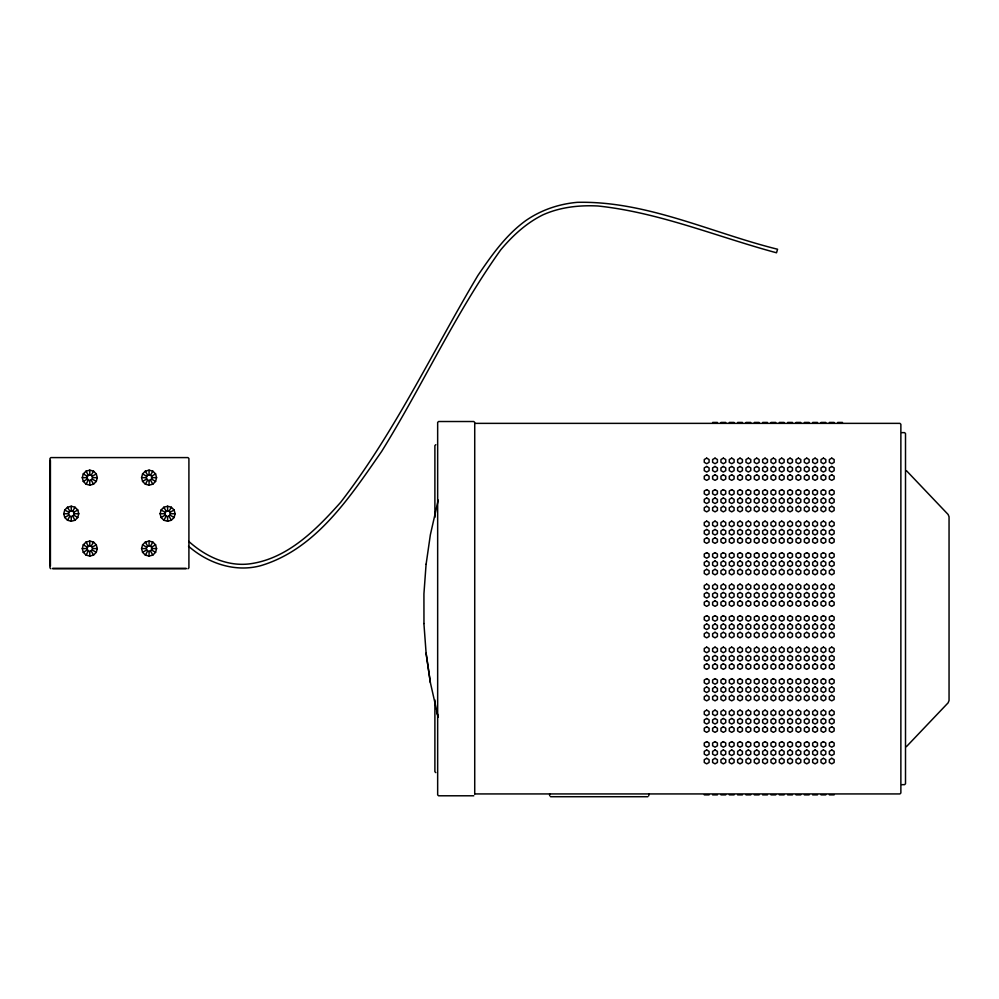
<?xml version="1.0" encoding="UTF-8"?>
<svg xmlns="http://www.w3.org/2000/svg" width="999" height="999" viewBox="0 0 999 999"><rect width="100%" height="100%" fill="white"/><g stroke="black" fill="none" stroke-linecap="round" stroke-linejoin="round"><path stroke-width="1.5" d="M423.963 623.513L423.926 593.843L426.086 564.223M426.123 564.185L430.357 534.827L438.224 500.062M63.749 513.736L64.76 509.989L67.507 507.242L71.254 506.231L75.012 507.242L77.76 509.989L78.759 513.736L77.76 517.494L75.012 520.242L71.254 521.241L67.507 520.242L64.76 517.494L63.749 513.736L68.394 513.736L69.83 516.221L71.254 516.608L73.739 515.172L73.739 512.3L72.69 511.251L69.83 511.251L68.394 513.736M82.28 477.659L83.292 473.913L86.039 471.166L89.785 470.154L93.544 471.166L96.279 473.913L97.29 477.659L96.279 481.418L93.544 484.165L89.785 485.164L86.039 484.165L83.292 481.418L82.28 477.659L86.925 477.659L88.349 480.144L89.785 480.531L92.27 479.095L92.27 476.236L91.221 475.187L88.349 475.187L86.925 477.659M82.28 548.576L83.292 544.817L86.039 542.07L89.785 541.071L93.544 542.07L96.279 544.817L97.29 548.576L96.279 552.322L93.544 555.069L89.785 556.081L86.039 555.069L83.292 552.322L82.28 548.576L86.925 548.576L88.349 551.048L89.785 551.436L92.27 549.999L92.27 547.14L91.221 546.091L88.349 546.091L86.925 548.576M141.571 477.659L142.582 473.913L145.33 471.166L149.076 470.154L152.835 471.166L155.582 473.913L156.581 477.659L155.582 481.418L152.835 484.165L149.076 485.164L145.33 484.165L142.582 481.418L141.571 477.659L146.216 477.659L147.64 480.144L149.076 480.531L151.561 479.095L151.561 476.236L150.512 475.187L147.64 475.187L146.216 477.659M141.571 548.576L142.582 544.817L145.33 542.07L149.076 541.071L152.835 542.07L155.582 544.817L156.581 548.576L155.582 552.322L152.835 555.069L149.076 556.081L145.33 555.069L142.582 552.322L141.571 548.576L146.216 548.576L147.64 551.048L149.076 551.436L151.561 549.999L151.561 547.14L150.512 546.091L147.64 546.091L146.216 548.576M160.102 513.736L161.101 509.989L163.848 507.242L167.607 506.231L171.353 507.242L174.101 509.989L175.112 513.736L174.101 517.494L171.353 520.242L167.607 521.241L163.848 520.242L161.101 517.494L160.102 513.736L164.735 513.736L166.171 516.221L167.607 516.608L170.092 515.172L170.092 512.3L169.043 511.251L166.171 511.251L164.735 513.736M86.039 484.165L88.349 480.144M91.221 475.187L93.544 471.166M67.507 520.242L69.83 516.221M72.69 511.251L75.012 507.242M86.039 555.069L88.349 551.048M91.221 546.091L93.544 542.07M145.33 484.165L147.64 480.144M150.512 475.187L152.835 471.166M163.848 520.242L166.171 516.221M169.043 511.251L171.353 507.242M145.33 555.069L147.64 551.048M150.512 546.091L152.835 542.07M906.43 746.64L948.126 702.821L949.05 700.499L949.05 516.795L948.126 514.485L906.43 470.666M187.987 568.768L188.911 567.844L188.911 458.529L187.987 457.592L50.874 457.592L49.95 458.529L49.95 567.844L50.874 568.768M435.814 444.68L434.89 445.604L434.89 517.37M83.292 481.418L87.3 479.095M92.27 476.236L96.279 473.913M64.76 517.494L68.781 515.172M73.739 512.3L77.76 509.989M142.582 481.418L146.591 479.095M151.561 476.236L155.582 473.913M83.292 552.322L87.3 549.999M92.27 547.14L96.279 544.817M161.101 517.494L165.122 515.172M170.092 512.3L174.101 509.989M142.582 552.322L146.591 549.999M151.561 547.14L155.582 544.817M712.612 422.44L717.419 422.44M720.953 422.44L725.761 422.44M729.282 422.44L734.103 422.44M737.624 422.44L742.432 422.44M745.966 422.44L750.773 422.44M754.295 422.44L759.115 422.44M762.637 422.44L767.457 422.44M770.978 422.44L775.786 422.44M779.307 422.44L784.128 422.44M787.649 422.44L792.469 422.44M795.991 422.44L800.798 422.44M804.32 422.44L809.14 422.44M812.662 422.44L817.482 422.44M821.003 422.44L825.811 422.44M829.345 422.44L834.153 422.44M837.674 422.44L842.494 422.44M474.8 423.364L899.949 423.364L900.873 424.288L900.873 793.006L899.949 793.93L474.8 793.93M901.797 432.629L904.582 432.629L905.506 433.554L905.506 783.74L904.582 784.665L901.797 784.665M92.657 477.659L97.29 477.659M151.948 477.659L156.581 477.659M74.126 513.736L78.759 513.736M170.467 513.736L175.112 513.736M92.657 548.576L97.29 548.576M151.948 548.576L156.581 548.576M52.735 568.306L186.139 568.306M52.735 568.768L186.139 568.768M704.27 794.867L709.09 794.867M712.612 794.867L717.419 794.867M720.953 794.867L725.761 794.867M729.282 794.867L734.103 794.867M737.624 794.867L742.432 794.867M745.966 794.867L750.773 794.867M754.295 794.867L759.115 794.867M762.637 794.867L767.457 794.867M770.978 794.867L775.786 794.867M779.307 794.867L784.128 794.867M787.649 794.867L792.469 794.867M795.991 794.867L800.798 794.867M804.32 794.867L809.14 794.867M812.662 794.867L817.482 794.867M821.003 794.867L825.811 794.867M829.345 794.867L834.153 794.867M473.801 795.791L438.586 795.791L437.662 794.867L437.662 422.44L438.586 421.516L473.801 421.516L474.725 422.44M550.586 796.715L647.864 796.715M142.582 473.913L146.591 476.236M151.561 479.095L155.582 481.418M161.101 509.989L165.122 512.3M170.092 515.172L174.101 517.494M83.292 473.913L87.3 476.236M92.27 479.095L96.279 481.418M142.582 544.817L146.591 547.14M151.561 549.999L155.582 552.322M64.76 509.989L68.781 512.3M73.739 515.172L77.76 517.494M83.292 544.817L87.3 547.14M92.27 549.999L96.279 552.322M188.499 546.203C208.092 563.411 235.302 572.689 261.026 565.596C316.458 548.926 350.362 496.303 381.606 451.486C422.739 385.189 455.244 313.411 500.699 249.9C512.512 235.752 526.273 223.089 542.907 214.86C560.202 207.093 579.258 205.032 598.039 205.994C659.502 212.512 717.22 236.813 776.51 252.784L777.572 249.238C711.413 232.879 646.715 200.749 577.247 202.335C558.816 203.996 541.008 210.027 525.774 220.617C505.831 235.065 491.62 255.344 477.922 275.449C432.617 351.398 394.83 432.23 340.547 502.447C316.221 529.682 287.325 559.053 249.263 563.911C226.81 566.57 205.12 556.168 188.786 541.408M435.814 772.627L434.89 771.703L434.89 699.924M145.33 471.166L147.64 475.187M150.512 480.144L152.835 484.165M163.848 507.242L166.171 511.251M169.043 516.221L171.353 520.242M145.33 542.07L147.64 546.091M150.512 551.048L152.835 555.069M86.039 471.166L88.349 475.187M91.221 480.144L93.544 484.165M67.507 507.242L69.83 511.251M72.69 516.221L75.012 520.242M86.039 542.07L88.349 546.091M91.221 551.048L93.544 555.069M436.563 711.575L438.199 717.282L430.357 682.529L426.061 653.171M430.357 682.529L426.111 653.146L423.913 623.551M648.788 793.93L648.788 795.791M549.662 793.93L549.662 795.791M474.725 423.364L474.725 793.93M167.607 506.231L167.607 510.876M167.607 516.608L167.607 521.241M149.076 470.154L149.076 474.8M149.076 480.531L149.076 485.164M149.076 541.071L149.076 545.704M149.076 551.436L149.076 556.081M89.785 470.154L89.785 474.8M89.785 480.531L89.785 485.164M89.785 541.071L89.785 545.704M89.785 551.436L89.785 556.081M71.254 506.231L71.254 510.876M71.254 516.608L71.254 521.241M50.412 460.377L50.412 565.983M706.68 458.141L704.27 459.528L704.27 462.312L706.68 463.698L709.09 462.312L709.09 459.528L706.68 458.141M715.022 458.141L712.612 459.528L712.612 462.312L715.022 463.698L717.419 462.312L717.419 459.528L715.022 458.141M706.68 466.471L704.27 467.869L704.27 470.641L706.68 472.028L709.09 470.641L709.09 467.869L706.68 466.471M723.351 458.141L720.953 459.528L720.953 462.312L723.351 463.698L725.761 462.312L725.761 459.528L723.351 458.141M715.022 466.471L712.612 467.869L712.612 470.641L715.022 472.028L717.419 470.641L717.419 467.869L715.022 466.471M731.693 458.141L729.282 459.528L729.282 462.312L731.693 463.698L734.103 462.312L734.103 459.528L731.693 458.141M706.68 474.812L704.27 476.198L704.27 478.983L706.68 480.369L709.09 478.983L709.09 476.198L706.68 474.812M723.351 466.471L720.953 467.869L720.953 470.641L723.351 472.028L725.761 470.641L725.761 467.869L723.351 466.471M740.034 458.141L737.624 459.528L737.624 462.312L740.034 463.698L742.432 462.312L742.432 459.528L740.034 458.141M715.022 474.812L712.612 476.198L712.612 478.983L715.022 480.369L717.419 478.983L717.419 476.198L715.022 474.812M731.693 466.471L729.282 467.869L729.282 470.641L731.693 472.028L734.103 470.641L734.103 467.869L731.693 466.471M748.363 458.141L745.966 459.528L745.966 462.312L748.363 463.698L750.773 462.312L750.773 459.528L748.363 458.141M723.351 474.812L720.953 476.198L720.953 478.983L723.351 480.369L725.761 478.983L725.761 476.198L723.351 474.812M740.034 466.471L737.624 467.869L737.624 470.641L740.034 472.028L742.432 470.641L742.432 467.869L740.034 466.471M756.705 458.141L754.295 459.528L754.295 462.312L756.705 463.698L759.115 462.312L759.115 459.528L756.705 458.141M731.693 474.812L729.282 476.198L729.282 478.983L731.693 480.369L734.103 478.983L734.103 476.198L731.693 474.812M706.68 489.635L704.27 491.021L704.27 493.806L706.68 495.192L709.09 493.806L709.09 491.021L706.68 489.635M748.363 466.471L745.966 467.869L745.966 470.641L748.363 472.028L750.773 470.641L750.773 467.869L748.363 466.471M765.047 458.141L762.637 459.528L762.637 462.312L765.047 463.698L767.457 462.312L767.457 459.528L765.047 458.141M740.034 474.812L737.624 476.198L737.624 478.983L740.034 480.369L742.432 478.983L742.432 476.198L740.034 474.812M715.022 489.635L712.612 491.021L712.612 493.806L715.022 495.192L717.419 493.806L717.419 491.021L715.022 489.635M756.705 466.471L754.295 467.869L754.295 470.641L756.705 472.028L759.115 470.641L759.115 467.869L756.705 466.471M773.376 458.141L770.978 459.528L770.978 462.312L773.376 463.698L775.786 462.312L775.786 459.528L773.376 458.141M706.68 497.977L704.27 499.363L704.27 502.147L706.68 503.533L709.09 502.147L709.09 499.363L706.68 497.977M748.363 474.812L745.966 476.198L745.966 478.983L748.363 480.369L750.773 478.983L750.773 476.198L748.363 474.812M723.351 489.635L720.953 491.021L720.953 493.806L723.351 495.192L725.761 493.806L725.761 491.021L723.351 489.635M765.047 466.471L762.637 467.869L762.637 470.641L765.047 472.028L767.457 470.641L767.457 467.869L765.047 466.471M781.717 458.141L779.307 459.528L779.307 462.312L781.717 463.698L784.128 462.312L784.128 459.528L781.717 458.141M715.022 497.977L712.612 499.363L712.612 502.147L715.022 503.533L717.419 502.147L717.419 499.363L715.022 497.977M756.705 474.812L754.295 476.198L754.295 478.983L756.705 480.369L759.115 478.983L759.115 476.198L756.705 474.812M731.693 489.635L729.282 491.021L729.282 493.806L731.693 495.192L734.103 493.806L734.103 491.021L731.693 489.635M773.376 466.471L770.978 467.869L770.978 470.641L773.376 472.028L775.786 470.641L775.786 467.869L773.376 466.471M706.68 506.306L704.27 507.704L704.27 510.477L706.68 511.875L709.09 510.477L709.09 507.704L706.68 506.306M790.059 458.141L787.649 459.528L787.649 462.312L790.059 463.698L792.469 462.312L792.469 459.528L790.059 458.141M723.351 497.977L720.953 499.363L720.953 502.147L723.351 503.533L725.761 502.147L725.761 499.363L723.351 497.977M765.047 474.812L762.637 476.198L762.637 478.983L765.047 480.369L767.457 478.983L767.457 476.198L765.047 474.812M740.034 489.635L737.624 491.021L737.624 493.806L740.034 495.192L742.432 493.806L742.432 491.021L740.034 489.635M781.717 466.471L779.307 467.869L779.307 470.641L781.717 472.028L784.128 470.641L784.128 467.869L781.717 466.471M715.022 506.306L712.612 507.704L712.612 510.477L715.022 511.875L717.419 510.477L717.419 507.704L715.022 506.306M798.401 458.141L795.991 459.528L795.991 462.312L798.401 463.698L800.798 462.312L800.798 459.528L798.401 458.141M731.693 497.977L729.282 499.363L729.282 502.147L731.693 503.533L734.103 502.147L734.103 499.363L731.693 497.977M773.376 474.812L770.978 476.198L770.978 478.983L773.376 480.369L775.786 478.983L775.786 476.198L773.376 474.812M748.363 489.635L745.966 491.021L745.966 493.806L748.363 495.192L750.773 493.806L750.773 491.021L748.363 489.635M790.059 466.471L787.649 467.869L787.649 470.641L790.059 472.028L792.469 470.641L792.469 467.869L790.059 466.471M723.351 506.306L720.953 507.704L720.953 510.477L723.351 511.875L725.761 510.477L725.761 507.704L723.351 506.306M806.73 458.141L804.32 459.528L804.32 462.312L806.73 463.698L809.14 462.312L809.14 459.528L806.73 458.141M740.034 497.977L737.624 499.363L737.624 502.147L740.034 503.533L742.432 502.147L742.432 499.363L740.034 497.977M781.717 474.812L779.307 476.198L779.307 478.983L781.717 480.369L784.128 478.983L784.128 476.198L781.717 474.812M756.705 489.635L754.295 491.021L754.295 493.806L756.705 495.192L759.115 493.806L759.115 491.021L756.705 489.635M798.401 466.471L795.991 467.869L795.991 470.641L798.401 472.028L800.798 470.641L800.798 467.869L798.401 466.471M731.693 506.306L729.282 507.704L729.282 510.477L731.693 511.875L734.103 510.477L734.103 507.704L731.693 506.306M815.072 458.141L812.662 459.528L812.662 462.312L815.072 463.698L817.482 462.312L817.482 459.528L815.072 458.141M706.68 521.128L704.27 522.527L704.27 525.299L706.68 526.698L709.09 525.299L709.09 522.527L706.68 521.128M748.363 497.977L745.966 499.363L745.966 502.147L748.363 503.533L750.773 502.147L750.773 499.363L748.363 497.977M790.059 474.812L787.649 476.198L787.649 478.983L790.059 480.369L792.469 478.983L792.469 476.198L790.059 474.812M765.047 489.635L762.637 491.021L762.637 493.806L765.047 495.192L767.457 493.806L767.457 491.021L765.047 489.635M806.73 466.471L804.32 467.869L804.32 470.641L806.73 472.028L809.14 470.641L809.14 467.869L806.73 466.471M740.034 506.306L737.624 507.704L737.624 510.477L740.034 511.875L742.432 510.477L742.432 507.704L740.034 506.306M823.413 458.141L821.003 459.528L821.003 462.312L823.413 463.698L825.811 462.312L825.811 459.528L823.413 458.141M715.022 521.128L712.612 522.527L712.612 525.299L715.022 526.698L717.419 525.299L717.419 522.527L715.022 521.128M756.705 497.977L754.295 499.363L754.295 502.147L756.705 503.533L759.115 502.147L759.115 499.363L756.705 497.977M798.401 474.812L795.991 476.198L795.991 478.983L798.401 480.369L800.798 478.983L800.798 476.198L798.401 474.812M773.376 489.635L770.978 491.021L770.978 493.806L773.376 495.192L775.786 493.806L775.786 491.021L773.376 489.635M815.072 466.471L812.662 467.869L812.662 470.641L815.072 472.028L817.482 470.641L817.482 467.869L815.072 466.471M706.68 529.47L704.27 530.856L704.27 533.641L706.68 535.027L709.09 533.641L709.09 530.856L706.68 529.47M748.363 506.306L745.966 507.704L745.966 510.477L748.363 511.875L750.773 510.477L750.773 507.704L748.363 506.306M831.742 458.141L829.345 459.528L829.345 462.312L831.742 463.698L834.153 462.312L834.153 459.528L831.742 458.141M723.351 521.128L720.953 522.527L720.953 525.299L723.351 526.698L725.761 525.299L725.761 522.527L723.351 521.128M765.047 497.977L762.637 499.363L762.637 502.147L765.047 503.533L767.457 502.147L767.457 499.363L765.047 497.977M806.73 474.812L804.32 476.198L804.32 478.983L806.73 480.369L809.14 478.983L809.14 476.198L806.73 474.812M781.717 489.635L779.307 491.021L779.307 493.806L781.717 495.192L784.128 493.806L784.128 491.021L781.717 489.635M823.413 466.471L821.003 467.869L821.003 470.641L823.413 472.028L825.811 470.641L825.811 467.869L823.413 466.471M715.022 529.47L712.612 530.856L712.612 533.641L715.022 535.027L717.419 533.641L717.419 530.856L715.022 529.47M756.705 506.306L754.295 507.704L754.295 510.477L756.705 511.875L759.115 510.477L759.115 507.704L756.705 506.306M731.693 521.128L729.282 522.527L729.282 525.299L731.693 526.698L734.103 525.299L734.103 522.527L731.693 521.128M773.376 497.977L770.978 499.363L770.978 502.147L773.376 503.533L775.786 502.147L775.786 499.363L773.376 497.977M815.072 474.812L812.662 476.198L812.662 478.983L815.072 480.369L817.482 478.983L817.482 476.198L815.072 474.812M706.68 537.812L704.27 539.198L704.27 541.982L706.68 543.369L709.09 541.982L709.09 539.198L706.68 537.812M790.059 489.635L787.649 491.021L787.649 493.806L790.059 495.192L792.469 493.806L792.469 491.021L790.059 489.635M831.742 466.471L829.345 467.869L829.345 470.641L831.742 472.028L834.153 470.641L834.153 467.869L831.742 466.471M723.351 529.47L720.953 530.856L720.953 533.641L723.351 535.027L725.761 533.641L725.761 530.856L723.351 529.47M765.047 506.306L762.637 507.704L762.637 510.477L765.047 511.875L767.457 510.477L767.457 507.704L765.047 506.306M740.034 521.128L737.624 522.527L737.624 525.299L740.034 526.698L742.432 525.299L742.432 522.527L740.034 521.128M781.717 497.977L779.307 499.363L779.307 502.147L781.717 503.533L784.128 502.147L784.128 499.363L781.717 497.977M823.413 474.812L821.003 476.198L821.003 478.983L823.413 480.369L825.811 478.983L825.811 476.198L823.413 474.812M715.022 537.812L712.612 539.198L712.612 541.982L715.022 543.369L717.419 541.982L717.419 539.198L715.022 537.812M798.401 489.635L795.991 491.021L795.991 493.806L798.401 495.192L800.798 493.806L800.798 491.021L798.401 489.635M731.693 529.47L729.282 530.856L729.282 533.641L731.693 535.027L734.103 533.641L734.103 530.856L731.693 529.47M773.376 506.306L770.978 507.704L770.978 510.477L773.376 511.875L775.786 510.477L775.786 507.704L773.376 506.306M748.363 521.128L745.966 522.527L745.966 525.299L748.363 526.698L750.773 525.299L750.773 522.527L748.363 521.128M790.059 497.977L787.649 499.363L787.649 502.147L790.059 503.533L792.469 502.147L792.469 499.363L790.059 497.977M831.742 474.812L829.345 476.198L829.345 478.983L831.742 480.369L834.153 478.983L834.153 476.198L831.742 474.812M723.351 537.812L720.953 539.198L720.953 541.982L723.351 543.369L725.761 541.982L725.761 539.198L723.351 537.812M806.73 489.635L804.32 491.021L804.32 493.806L806.73 495.192L809.14 493.806L809.14 491.021L806.73 489.635M740.034 529.47L737.624 530.856L737.624 533.641L740.034 535.027L742.432 533.641L742.432 530.856L740.034 529.47M781.717 506.306L779.307 507.704L779.307 510.477L781.717 511.875L784.128 510.477L784.128 507.704L781.717 506.306M756.705 521.128L754.295 522.527L754.295 525.299L756.705 526.698L759.115 525.299L759.115 522.527L756.705 521.128M798.401 497.977L795.991 499.363L795.991 502.147L798.401 503.533L800.798 502.147L800.798 499.363L798.401 497.977M731.693 537.812L729.282 539.198L729.282 541.982L731.693 543.369L734.103 541.982L734.103 539.198L731.693 537.812M815.072 489.635L812.662 491.021L812.662 493.806L815.072 495.192L817.482 493.806L817.482 491.021L815.072 489.635M706.68 552.634L704.27 554.02L704.27 556.805L706.68 558.191L709.09 556.805L709.09 554.02L706.68 552.634M748.363 529.47L745.966 530.856L745.966 533.641L748.363 535.027L750.773 533.641L750.773 530.856L748.363 529.47M790.059 506.306L787.649 507.704L787.649 510.477L790.059 511.875L792.469 510.477L792.469 507.704L790.059 506.306M765.047 521.128L762.637 522.527L762.637 525.299L765.047 526.698L767.457 525.299L767.457 522.527L765.047 521.128M806.73 497.977L804.32 499.363L804.32 502.147L806.73 503.533L809.14 502.147L809.14 499.363L806.73 497.977M740.034 537.812L737.624 539.198L737.624 541.982L740.034 543.369L742.432 541.982L742.432 539.198L740.034 537.812M823.413 489.635L821.003 491.021L821.003 493.806L823.413 495.192L825.811 493.806L825.811 491.021L823.413 489.635M715.022 552.634L712.612 554.02L712.612 556.805L715.022 558.191L717.419 556.805L717.419 554.02L715.022 552.634M756.705 529.47L754.295 530.856L754.295 533.641L756.705 535.027L759.115 533.641L759.115 530.856L756.705 529.47M798.401 506.306L795.991 507.704L795.991 510.477L798.401 511.875L800.798 510.477L800.798 507.704L798.401 506.306M773.376 521.128L770.978 522.527L770.978 525.299L773.376 526.698L775.786 525.299L775.786 522.527L773.376 521.128M815.072 497.977L812.662 499.363L812.662 502.147L815.072 503.533L817.482 502.147L817.482 499.363L815.072 497.977M706.68 560.976L704.27 562.362L704.27 565.134L706.68 566.533L709.09 565.134L709.09 562.362L706.68 560.976M748.363 537.812L745.966 539.198L745.966 541.982L748.363 543.369L750.773 541.982L750.773 539.198L748.363 537.812M831.742 489.635L829.345 491.021L829.345 493.806L831.742 495.192L834.153 493.806L834.153 491.021L831.742 489.635M723.351 552.634L720.953 554.02L720.953 556.805L723.351 558.191L725.761 556.805L725.761 554.02L723.351 552.634M765.047 529.47L762.637 530.856L762.637 533.641L765.047 535.027L767.457 533.641L767.457 530.856L765.047 529.47M806.73 506.306L804.32 507.704L804.32 510.477L806.73 511.875L809.14 510.477L809.14 507.704L806.73 506.306M781.717 521.128L779.307 522.527L779.307 525.299L781.717 526.698L784.128 525.299L784.128 522.527L781.717 521.128M823.413 497.977L821.003 499.363L821.003 502.147L823.413 503.533L825.811 502.147L825.811 499.363L823.413 497.977M715.022 560.976L712.612 562.362L712.612 565.134L715.022 566.533L717.419 565.134L717.419 562.362L715.022 560.976M756.705 537.812L754.295 539.198L754.295 541.982L756.705 543.369L759.115 541.982L759.115 539.198L756.705 537.812M731.693 552.634L729.282 554.02L729.282 556.805L731.693 558.191L734.103 556.805L734.103 554.02L731.693 552.634M773.376 529.47L770.978 530.856L770.978 533.641L773.376 535.027L775.786 533.641L775.786 530.856L773.376 529.47M815.072 506.306L812.662 507.704L812.662 510.477L815.072 511.875L817.482 510.477L817.482 507.704L815.072 506.306M706.68 569.305L704.27 570.691L704.27 573.476L706.68 574.862L709.09 573.476L709.09 570.691L706.68 569.305M790.059 521.128L787.649 522.527L787.649 525.299L790.059 526.698L792.469 525.299L792.469 522.527L790.059 521.128M831.742 497.977L829.345 499.363L829.345 502.147L831.742 503.533L834.153 502.147L834.153 499.363L831.742 497.977M723.351 560.976L720.953 562.362L720.953 565.134L723.351 566.533L725.761 565.134L725.761 562.362L723.351 560.976M765.047 537.812L762.637 539.198L762.637 541.982L765.047 543.369L767.457 541.982L767.457 539.198L765.047 537.812M740.034 552.634L737.624 554.02L737.624 556.805L740.034 558.191L742.432 556.805L742.432 554.02L740.034 552.634M781.717 529.47L779.307 530.856L779.307 533.641L781.717 535.027L784.128 533.641L784.128 530.856L781.717 529.47M823.413 506.306L821.003 507.704L821.003 510.477L823.413 511.875L825.811 510.477L825.811 507.704L823.413 506.306M715.022 569.305L712.612 570.691L712.612 573.476L715.022 574.862L717.419 573.476L717.419 570.691L715.022 569.305M798.401 521.128L795.991 522.527L795.991 525.299L798.401 526.698L800.798 525.299L800.798 522.527L798.401 521.128M731.693 560.976L729.282 562.362L729.282 565.134L731.693 566.533L734.103 565.134L734.103 562.362L731.693 560.976M773.376 537.812L770.978 539.198L770.978 541.982L773.376 543.369L775.786 541.982L775.786 539.198L773.376 537.812M748.363 552.634L745.966 554.02L745.966 556.805L748.363 558.191L750.773 556.805L750.773 554.02L748.363 552.634M790.059 529.47L787.649 530.856L787.649 533.641L790.059 535.027L792.469 533.641L792.469 530.856L790.059 529.47M831.742 506.306L829.345 507.704L829.345 510.477L831.742 511.875L834.153 510.477L834.153 507.704L831.742 506.306M723.351 569.305L720.953 570.691L720.953 573.476L723.351 574.862L725.761 573.476L725.761 570.691L723.351 569.305M806.73 521.128L804.32 522.527L804.32 525.299L806.73 526.698L809.14 525.299L809.14 522.527L806.73 521.128M740.034 560.976L737.624 562.362L737.624 565.134L740.034 566.533L742.432 565.134L742.432 562.362L740.034 560.976M781.717 537.812L779.307 539.198L779.307 541.982L781.717 543.369L784.128 541.982L784.128 539.198L781.717 537.812M756.705 552.634L754.295 554.02L754.295 556.805L756.705 558.191L759.115 556.805L759.115 554.02L756.705 552.634M798.401 529.47L795.991 530.856L795.991 533.641L798.401 535.027L800.798 533.641L800.798 530.856L798.401 529.47M731.693 569.305L729.282 570.691L729.282 573.476L731.693 574.862L734.103 573.476L734.103 570.691L731.693 569.305M815.072 521.128L812.662 522.527L812.662 525.299L815.072 526.698L817.482 525.299L817.482 522.527L815.072 521.128M706.68 584.128L704.27 585.526L704.27 588.299L706.68 589.685L709.09 588.299L709.09 585.526L706.68 584.128M748.363 560.976L745.966 562.362L745.966 565.134L748.363 566.533L750.773 565.134L750.773 562.362L748.363 560.976M790.059 537.812L787.649 539.198L787.649 541.982L790.059 543.369L792.469 541.982L792.469 539.198L790.059 537.812M765.047 552.634L762.637 554.02L762.637 556.805L765.047 558.191L767.457 556.805L767.457 554.02L765.047 552.634M806.73 529.47L804.32 530.856L804.32 533.641L806.73 535.027L809.14 533.641L809.14 530.856L806.73 529.47M740.034 569.305L737.624 570.691L737.624 573.476L740.034 574.862L742.432 573.476L742.432 570.691L740.034 569.305M823.413 521.128L821.003 522.527L821.003 525.299L823.413 526.698L825.811 525.299L825.811 522.527L823.413 521.128M715.022 584.128L712.612 585.526L712.612 588.299L715.022 589.685L717.419 588.299L717.419 585.526L715.022 584.128M756.705 560.976L754.295 562.362L754.295 565.134L756.705 566.533L759.115 565.134L759.115 562.362L756.705 560.976M798.401 537.812L795.991 539.198L795.991 541.982L798.401 543.369L800.798 541.982L800.798 539.198L798.401 537.812M773.376 552.634L770.978 554.02L770.978 556.805L773.376 558.191L775.786 556.805L775.786 554.02L773.376 552.634M815.072 529.47L812.662 530.856L812.662 533.641L815.072 535.027L817.482 533.641L817.482 530.856L815.072 529.47M706.68 592.469L704.27 593.856L704.27 596.64L706.68 598.026L709.09 596.64L709.09 593.856L706.68 592.469M748.363 569.305L745.966 570.691L745.966 573.476L748.363 574.862L750.773 573.476L750.773 570.691L748.363 569.305M831.742 521.128L829.345 522.527L829.345 525.299L831.742 526.698L834.153 525.299L834.153 522.527L831.742 521.128M723.351 584.128L720.953 585.526L720.953 588.299L723.351 589.685L725.761 588.299L725.761 585.526L723.351 584.128M765.047 560.976L762.637 562.362L762.637 565.134L765.047 566.533L767.457 565.134L767.457 562.362L765.047 560.976M806.73 537.812L804.32 539.198L804.32 541.982L806.73 543.369L809.14 541.982L809.14 539.198L806.73 537.812M781.717 552.634L779.307 554.02L779.307 556.805L781.717 558.191L784.128 556.805L784.128 554.02L781.717 552.634M823.413 529.47L821.003 530.856L821.003 533.641L823.413 535.027L825.811 533.641L825.811 530.856L823.413 529.47M715.022 592.469L712.612 593.856L712.612 596.64L715.022 598.026L717.419 596.64L717.419 593.856L715.022 592.469M756.705 569.305L754.295 570.691L754.295 573.476L756.705 574.862L759.115 573.476L759.115 570.691L756.705 569.305M731.693 584.128L729.282 585.526L729.282 588.299L731.693 589.685L734.103 588.299L734.103 585.526L731.693 584.128M773.376 560.976L770.978 562.362L770.978 565.134L773.376 566.533L775.786 565.134L775.786 562.362L773.376 560.976M815.072 537.812L812.662 539.198L812.662 541.982L815.072 543.369L817.482 541.982L817.482 539.198L815.072 537.812M706.68 600.811L704.27 602.197L704.27 604.969L706.68 606.368L709.09 604.969L709.09 602.197L706.68 600.811M790.059 552.634L787.649 554.02L787.649 556.805L790.059 558.191L792.469 556.805L792.469 554.02L790.059 552.634M831.742 529.47L829.345 530.856L829.345 533.641L831.742 535.027L834.153 533.641L834.153 530.856L831.742 529.47M723.351 592.469L720.953 593.856L720.953 596.64L723.351 598.026L725.761 596.64L725.761 593.856L723.351 592.469M765.047 569.305L762.637 570.691L762.637 573.476L765.047 574.862L767.457 573.476L767.457 570.691L765.047 569.305M740.034 584.128L737.624 585.526L737.624 588.299L740.034 589.685L742.432 588.299L742.432 585.526L740.034 584.128M781.717 560.976L779.307 562.362L779.307 565.134L781.717 566.533L784.128 565.134L784.128 562.362L781.717 560.976M823.413 537.812L821.003 539.198L821.003 541.982L823.413 543.369L825.811 541.982L825.811 539.198L823.413 537.812M715.022 600.811L712.612 602.197L712.612 604.969L715.022 606.368L717.419 604.969L717.419 602.197L715.022 600.811M798.401 552.634L795.991 554.02L795.991 556.805L798.401 558.191L800.798 556.805L800.798 554.02L798.401 552.634M731.693 592.469L729.282 593.856L729.282 596.64L731.693 598.026L734.103 596.64L734.103 593.856L731.693 592.469M773.376 569.305L770.978 570.691L770.978 573.476L773.376 574.862L775.786 573.476L775.786 570.691L773.376 569.305M748.363 584.128L745.966 585.526L745.966 588.299L748.363 589.685L750.773 588.299L750.773 585.526L748.363 584.128M790.059 560.976L787.649 562.362L787.649 565.134L790.059 566.533L792.469 565.134L792.469 562.362L790.059 560.976M831.742 537.812L829.345 539.198L829.345 541.982L831.742 543.369L834.153 541.982L834.153 539.198L831.742 537.812M723.351 600.811L720.953 602.197L720.953 604.969L723.351 606.368L725.761 604.969L725.761 602.197L723.351 600.811M806.73 552.634L804.32 554.02L804.32 556.805L806.73 558.191L809.14 556.805L809.14 554.02L806.73 552.634M740.034 592.469L737.624 593.856L737.624 596.64L740.034 598.026L742.432 596.64L742.432 593.856L740.034 592.469M781.717 569.305L779.307 570.691L779.307 573.476L781.717 574.862L784.128 573.476L784.128 570.691L781.717 569.305M756.705 584.128L754.295 585.526L754.295 588.299L756.705 589.685L759.115 588.299L759.115 585.526L756.705 584.128M798.401 560.976L795.991 562.362L795.991 565.134L798.401 566.533L800.798 565.134L800.798 562.362L798.401 560.976M815.072 552.634L812.662 554.02L812.662 556.805L815.072 558.191L817.482 556.805L817.482 554.02L815.072 552.634M731.693 600.811L729.282 602.197L729.282 604.969L731.693 606.368L734.103 604.969L734.103 602.197L731.693 600.811M706.68 615.634L704.27 617.02L704.27 619.792L706.68 621.191L709.09 619.792L709.09 617.02L706.68 615.634M748.363 592.469L745.966 593.856L745.966 596.64L748.363 598.026L750.773 596.64L750.773 593.856L748.363 592.469M790.059 569.305L787.649 570.691L787.649 573.476L790.059 574.862L792.469 573.476L792.469 570.691L790.059 569.305M765.047 584.128L762.637 585.526L762.637 588.299L765.047 589.685L767.457 588.299L767.457 585.526L765.047 584.128M806.73 560.976L804.32 562.362L804.32 565.134L806.73 566.533L809.14 565.134L809.14 562.362L806.73 560.976M823.413 552.634L821.003 554.02L821.003 556.805L823.413 558.191L825.811 556.805L825.811 554.02L823.413 552.634M740.034 600.811L737.624 602.197L737.624 604.969L740.034 606.368L742.432 604.969L742.432 602.197L740.034 600.811M715.022 615.634L712.612 617.02L712.612 619.792L715.022 621.191L717.419 619.792L717.419 617.02L715.022 615.634M756.705 592.469L754.295 593.856L754.295 596.64L756.705 598.026L759.115 596.64L759.115 593.856L756.705 592.469M798.401 569.305L795.991 570.691L795.991 573.476L798.401 574.862L800.798 573.476L800.798 570.691L798.401 569.305M773.376 584.128L770.978 585.526L770.978 588.299L773.376 589.685L775.786 588.299L775.786 585.526L773.376 584.128M815.072 560.976L812.662 562.362L812.662 565.134L815.072 566.533L817.482 565.134L817.482 562.362L815.072 560.976M706.68 623.963L704.27 625.362L704.27 628.134L706.68 629.52L709.09 628.134L709.09 625.362L706.68 623.963M831.742 552.634L829.345 554.02L829.345 556.805L831.742 558.191L834.153 556.805L834.153 554.02L831.742 552.634M748.363 600.811L745.966 602.197L745.966 604.969L748.363 606.368L750.773 604.969L750.773 602.197L748.363 600.811M723.351 615.634L720.953 617.02L720.953 619.792L723.351 621.191L725.761 619.792L725.761 617.02L723.351 615.634M765.047 592.469L762.637 593.856L762.637 596.64L765.047 598.026L767.457 596.64L767.457 593.856L765.047 592.469M806.73 569.305L804.32 570.691L804.32 573.476L806.73 574.862L809.14 573.476L809.14 570.691L806.73 569.305M781.717 584.128L779.307 585.526L779.307 588.299L781.717 589.685L784.128 588.299L784.128 585.526L781.717 584.128M823.413 560.976L821.003 562.362L821.003 565.134L823.413 566.533L825.811 565.134L825.811 562.362L823.413 560.976M715.022 623.963L712.612 625.362L712.612 628.134L715.022 629.52L717.419 628.134L717.419 625.362L715.022 623.963M756.705 600.811L754.295 602.197L754.295 604.969L756.705 606.368L759.115 604.969L759.115 602.197L756.705 600.811M731.693 615.634L729.282 617.02L729.282 619.792L731.693 621.191L734.103 619.792L734.103 617.02L731.693 615.634M773.376 592.469L770.978 593.856L770.978 596.64L773.376 598.026L775.786 596.64L775.786 593.856L773.376 592.469M815.072 569.305L812.662 570.691L812.662 573.476L815.072 574.862L817.482 573.476L817.482 570.691L815.072 569.305M706.68 632.305L704.27 633.691L704.27 636.475L706.68 637.861L709.09 636.475L709.09 633.691L706.68 632.305M790.059 584.128L787.649 585.526L787.649 588.299L790.059 589.685L792.469 588.299L792.469 585.526L790.059 584.128M831.742 560.976L829.345 562.362L829.345 565.134L831.742 566.533L834.153 565.134L834.153 562.362L831.742 560.976M723.351 623.963L720.953 625.362L720.953 628.134L723.351 629.52L725.761 628.134L725.761 625.362L723.351 623.963M765.047 600.811L762.637 602.197L762.637 604.969L765.047 606.368L767.457 604.969L767.457 602.197L765.047 600.811M740.034 615.634L737.624 617.02L737.624 619.792L740.034 621.191L742.432 619.792L742.432 617.02L740.034 615.634M781.717 592.469L779.307 593.856L779.307 596.64L781.717 598.026L784.128 596.64L784.128 593.856L781.717 592.469M823.413 569.305L821.003 570.691L821.003 573.476L823.413 574.862L825.811 573.476L825.811 570.691L823.413 569.305M798.401 584.128L795.991 585.526L795.991 588.299L798.401 589.685L800.798 588.299L800.798 585.526L798.401 584.128M715.022 632.305L712.612 633.691L712.612 636.475L715.022 637.861L717.419 636.475L717.419 633.691L715.022 632.305M731.693 623.963L729.282 625.362L729.282 628.134L731.693 629.52L734.103 628.134L734.103 625.362L731.693 623.963M773.376 600.811L770.978 602.197L770.978 604.969L773.376 606.368L775.786 604.969L775.786 602.197L773.376 600.811M748.363 615.634L745.966 617.02L745.966 619.792L748.363 621.191L750.773 619.792L750.773 617.02L748.363 615.634M790.059 592.469L787.649 593.856L787.649 596.64L790.059 598.026L792.469 596.64L792.469 593.856L790.059 592.469M831.742 569.305L829.345 570.691L829.345 573.476L831.742 574.862L834.153 573.476L834.153 570.691L831.742 569.305M806.73 584.128L804.32 585.526L804.32 588.299L806.73 589.685L809.14 588.299L809.14 585.526L806.73 584.128M723.351 632.305L720.953 633.691L720.953 636.475L723.351 637.861L725.761 636.475L725.761 633.691L723.351 632.305M740.034 623.963L737.624 625.362L737.624 628.134L740.034 629.52L742.432 628.134L742.432 625.362L740.034 623.963M781.717 600.811L779.307 602.197L779.307 604.969L781.717 606.368L784.128 604.969L784.128 602.197L781.717 600.811M756.705 615.634L754.295 617.02L754.295 619.792L756.705 621.191L759.115 619.792L759.115 617.02L756.705 615.634M798.401 592.469L795.991 593.856L795.991 596.64L798.401 598.026L800.798 596.64L800.798 593.856L798.401 592.469M815.072 584.128L812.662 585.526L812.662 588.299L815.072 589.685L817.482 588.299L817.482 585.526L815.072 584.128M731.693 632.305L729.282 633.691L729.282 636.475L731.693 637.861L734.103 636.475L734.103 633.691L731.693 632.305M706.68 647.127L704.27 648.513L704.27 651.298L706.68 652.684L709.09 651.298L709.09 648.513L706.68 647.127M748.363 623.963L745.966 625.362L745.966 628.134L748.363 629.52L750.773 628.134L750.773 625.362L748.363 623.963M790.059 600.811L787.649 602.197L787.649 604.969L790.059 606.368L792.469 604.969L792.469 602.197L790.059 600.811M765.047 615.634L762.637 617.02L762.637 619.792L765.047 621.191L767.457 619.792L767.457 617.02L765.047 615.634M806.73 592.469L804.32 593.856L804.32 596.64L806.73 598.026L809.14 596.64L809.14 593.856L806.73 592.469M823.413 584.128L821.003 585.526L821.003 588.299L823.413 589.685L825.811 588.299L825.811 585.526L823.413 584.128M740.034 632.305L737.624 633.691L737.624 636.475L740.034 637.861L742.432 636.475L742.432 633.691L740.034 632.305M715.022 647.127L712.612 648.513L712.612 651.298L715.022 652.684L717.419 651.298L717.419 648.513L715.022 647.127M756.705 623.963L754.295 625.362L754.295 628.134L756.705 629.52L759.115 628.134L759.115 625.362L756.705 623.963M798.401 600.811L795.991 602.197L795.991 604.969L798.401 606.368L800.798 604.969L800.798 602.197L798.401 600.811M773.376 615.634L770.978 617.02L770.978 619.792L773.376 621.191L775.786 619.792L775.786 617.02L773.376 615.634M815.072 592.469L812.662 593.856L812.662 596.64L815.072 598.026L817.482 596.64L817.482 593.856L815.072 592.469M706.68 655.469L704.27 656.855L704.27 659.64L706.68 661.026L709.09 659.64L709.09 656.855L706.68 655.469M831.742 584.128L829.345 585.526L829.345 588.299L831.742 589.685L834.153 588.299L834.153 585.526L831.742 584.128M748.363 632.305L745.966 633.691L745.966 636.475L748.363 637.861L750.773 636.475L750.773 633.691L748.363 632.305M723.351 647.127L720.953 648.513L720.953 651.298L723.351 652.684L725.761 651.298L725.761 648.513L723.351 647.127M765.047 623.963L762.637 625.362L762.637 628.134L765.047 629.52L767.457 628.134L767.457 625.362L765.047 623.963M806.73 600.811L804.32 602.197L804.32 604.969L806.73 606.368L809.14 604.969L809.14 602.197L806.73 600.811M781.717 615.634L779.307 617.02L779.307 619.792L781.717 621.191L784.128 619.792L784.128 617.02L781.717 615.634M823.413 592.469L821.003 593.856L821.003 596.64L823.413 598.026L825.811 596.64L825.811 593.856L823.413 592.469M715.022 655.469L712.612 656.855L712.612 659.64L715.022 661.026L717.419 659.64L717.419 656.855L715.022 655.469M756.705 632.305L754.295 633.691L754.295 636.475L756.705 637.861L759.115 636.475L759.115 633.691L756.705 632.305M731.693 647.127L729.282 648.513L729.282 651.298L731.693 652.684L734.103 651.298L734.103 648.513L731.693 647.127M773.376 623.963L770.978 625.362L770.978 628.134L773.376 629.52L775.786 628.134L775.786 625.362L773.376 623.963M815.072 600.811L812.662 602.197L812.662 604.969L815.072 606.368L817.482 604.969L817.482 602.197L815.072 600.811M790.059 615.634L787.649 617.02L787.649 619.792L790.059 621.191L792.469 619.792L792.469 617.02L790.059 615.634M706.68 663.798L704.27 665.197L704.27 667.969L706.68 669.367L709.09 667.969L709.09 665.197L706.68 663.798M831.742 592.469L829.345 593.856L829.345 596.64L831.742 598.026L834.153 596.64L834.153 593.856L831.742 592.469M723.351 655.469L720.953 656.855L720.953 659.64L723.351 661.026L725.761 659.64L725.761 656.855L723.351 655.469M765.047 632.305L762.637 633.691L762.637 636.475L765.047 637.861L767.457 636.475L767.457 633.691L765.047 632.305M740.034 647.127L737.624 648.513L737.624 651.298L740.034 652.684L742.432 651.298L742.432 648.513L740.034 647.127M781.717 623.963L779.307 625.362L779.307 628.134L781.717 629.52L784.128 628.134L784.128 625.362L781.717 623.963M823.413 600.811L821.003 602.197L821.003 604.969L823.413 606.368L825.811 604.969L825.811 602.197L823.413 600.811M798.401 615.634L795.991 617.02L795.991 619.792L798.401 621.191L800.798 619.792L800.798 617.02L798.401 615.634M715.022 663.798L712.612 665.197L712.612 667.969L715.022 669.367L717.419 667.969L717.419 665.197L715.022 663.798M731.693 655.469L729.282 656.855L729.282 659.64L731.693 661.026L734.103 659.64L734.103 656.855L731.693 655.469M773.376 632.305L770.978 633.691L770.978 636.475L773.376 637.861L775.786 636.475L775.786 633.691L773.376 632.305M748.363 647.127L745.966 648.513L745.966 651.298L748.363 652.684L750.773 651.298L750.773 648.513L748.363 647.127M790.059 623.963L787.649 625.362L787.649 628.134L790.059 629.52L792.469 628.134L792.469 625.362L790.059 623.963M831.742 600.811L829.345 602.197L829.345 604.969L831.742 606.368L834.153 604.969L834.153 602.197L831.742 600.811M806.73 615.634L804.32 617.02L804.32 619.792L806.73 621.191L809.14 619.792L809.14 617.02L806.73 615.634M723.351 663.798L720.953 665.197L720.953 667.969L723.351 669.367L725.761 667.969L725.761 665.197L723.351 663.798M740.034 655.469L737.624 656.855L737.624 659.64L740.034 661.026L742.432 659.64L742.432 656.855L740.034 655.469M781.717 632.305L779.307 633.691L779.307 636.475L781.717 637.861L784.128 636.475L784.128 633.691L781.717 632.305M756.705 647.127L754.295 648.513L754.295 651.298L756.705 652.684L759.115 651.298L759.115 648.513L756.705 647.127M798.401 623.963L795.991 625.362L795.991 628.134L798.401 629.52L800.798 628.134L800.798 625.362L798.401 623.963M815.072 615.634L812.662 617.02L812.662 619.792L815.072 621.191L817.482 619.792L817.482 617.02L815.072 615.634M731.693 663.798L729.282 665.197L729.282 667.969L731.693 669.367L734.103 667.969L734.103 665.197L731.693 663.798M706.68 678.621L704.27 680.019L704.27 682.792L706.68 684.19L709.09 682.792L709.09 680.019L706.68 678.621M748.363 655.469L745.966 656.855L745.966 659.64L748.363 661.026L750.773 659.64L750.773 656.855L748.363 655.469M790.059 632.305L787.649 633.691L787.649 636.475L790.059 637.861L792.469 636.475L792.469 633.691L790.059 632.305M765.047 647.127L762.637 648.513L762.637 651.298L765.047 652.684L767.457 651.298L767.457 648.513L765.047 647.127M806.73 623.963L804.32 625.362L804.32 628.134L806.73 629.52L809.14 628.134L809.14 625.362L806.73 623.963M740.034 663.798L737.624 665.197L737.624 667.969L740.034 669.367L742.432 667.969L742.432 665.197L740.034 663.798M823.413 615.634L821.003 617.02L821.003 619.792L823.413 621.191L825.811 619.792L825.811 617.02L823.413 615.634M715.022 678.621L712.612 680.019L712.612 682.792L715.022 684.19L717.419 682.792L717.419 680.019L715.022 678.621M756.705 655.469L754.295 656.855L754.295 659.64L756.705 661.026L759.115 659.64L759.115 656.855L756.705 655.469M798.401 632.305L795.991 633.691L795.991 636.475L798.401 637.861L800.798 636.475L800.798 633.691L798.401 632.305M773.376 647.127L770.978 648.513L770.978 651.298L773.376 652.684L775.786 651.298L775.786 648.513L773.376 647.127M815.072 623.963L812.662 625.362L812.662 628.134L815.072 629.52L817.482 628.134L817.482 625.362L815.072 623.963M706.68 686.962L704.27 688.348L704.27 691.133L706.68 692.519L709.09 691.133L709.09 688.348L706.68 686.962M748.363 663.798L745.966 665.197L745.966 667.969L748.363 669.367L750.773 667.969L750.773 665.197L748.363 663.798M831.742 615.634L829.345 617.02L829.345 619.792L831.742 621.191L834.153 619.792L834.153 617.02L831.742 615.634M723.351 678.621L720.953 680.019L720.953 682.792L723.351 684.19L725.761 682.792L725.761 680.019L723.351 678.621M765.047 655.469L762.637 656.855L762.637 659.64L765.047 661.026L767.457 659.64L767.457 656.855L765.047 655.469M806.73 632.305L804.32 633.691L804.32 636.475L806.73 637.861L809.14 636.475L809.14 633.691L806.73 632.305M781.717 647.127L779.307 648.513L779.307 651.298L781.717 652.684L784.128 651.298L784.128 648.513L781.717 647.127M823.413 623.963L821.003 625.362L821.003 628.134L823.413 629.52L825.811 628.134L825.811 625.362L823.413 623.963M715.022 686.962L712.612 688.348L712.612 691.133L715.022 692.519L717.419 691.133L717.419 688.348L715.022 686.962M756.705 663.798L754.295 665.197L754.295 667.969L756.705 669.367L759.115 667.969L759.115 665.197L756.705 663.798M731.693 678.621L729.282 680.019L729.282 682.792L731.693 684.19L734.103 682.792L734.103 680.019L731.693 678.621M773.376 655.469L770.978 656.855L770.978 659.64L773.376 661.026L775.786 659.64L775.786 656.855L773.376 655.469M815.072 632.305L812.662 633.691L812.662 636.475L815.072 637.861L817.482 636.475L817.482 633.691L815.072 632.305M790.059 647.127L787.649 648.513L787.649 651.298L790.059 652.684L792.469 651.298L792.469 648.513L790.059 647.127M706.68 695.304L704.27 696.69L704.27 699.475L706.68 700.861L709.09 699.475L709.09 696.69L706.68 695.304M831.742 623.963L829.345 625.362L829.345 628.134L831.742 629.52L834.153 628.134L834.153 625.362L831.742 623.963M723.351 686.962L720.953 688.348L720.953 691.133L723.351 692.519L725.761 691.133L725.761 688.348L723.351 686.962M765.047 663.798L762.637 665.197L762.637 667.969L765.047 669.367L767.457 667.969L767.457 665.197L765.047 663.798M740.034 678.621L737.624 680.019L737.624 682.792L740.034 684.19L742.432 682.792L742.432 680.019L740.034 678.621M781.717 655.469L779.307 656.855L779.307 659.64L781.717 661.026L784.128 659.64L784.128 656.855L781.717 655.469M823.413 632.305L821.003 633.691L821.003 636.475L823.413 637.861L825.811 636.475L825.811 633.691L823.413 632.305M798.401 647.127L795.991 648.513L795.991 651.298L798.401 652.684L800.798 651.298L800.798 648.513L798.401 647.127M715.022 695.304L712.612 696.69L712.612 699.475L715.022 700.861L717.419 699.475L717.419 696.69L715.022 695.304M731.693 686.962L729.282 688.348L729.282 691.133L731.693 692.519L734.103 691.133L734.103 688.348L731.693 686.962M773.376 663.798L770.978 665.197L770.978 667.969L773.376 669.367L775.786 667.969L775.786 665.197L773.376 663.798M748.363 678.621L745.966 680.019L745.966 682.792L748.363 684.19L750.773 682.792L750.773 680.019L748.363 678.621M790.059 655.469L787.649 656.855L787.649 659.64L790.059 661.026L792.469 659.64L792.469 656.855L790.059 655.469M831.742 632.305L829.345 633.691L829.345 636.475L831.742 637.861L834.153 636.475L834.153 633.691L831.742 632.305M723.351 695.304L720.953 696.69L720.953 699.475L723.351 700.861L725.761 699.475L725.761 696.69L723.351 695.304M806.73 647.127L804.32 648.513L804.32 651.298L806.73 652.684L809.14 651.298L809.14 648.513L806.73 647.127M740.034 686.962L737.624 688.348L737.624 691.133L740.034 692.519L742.432 691.133L742.432 688.348L740.034 686.962M781.717 663.798L779.307 665.197L779.307 667.969L781.717 669.367L784.128 667.969L784.128 665.197L781.717 663.798M756.705 678.621L754.295 680.019L754.295 682.792L756.705 684.19L759.115 682.792L759.115 680.019L756.705 678.621M798.401 655.469L795.991 656.855L795.991 659.64L798.401 661.026L800.798 659.64L800.798 656.855L798.401 655.469M731.693 695.304L729.282 696.69L729.282 699.475L731.693 700.861L734.103 699.475L734.103 696.69L731.693 695.304M815.072 647.127L812.662 648.513L812.662 651.298L815.072 652.684L817.482 651.298L817.482 648.513L815.072 647.127M706.68 710.127L704.27 711.513L704.27 714.297L706.68 715.684L709.09 714.297L709.09 711.513L706.68 710.127M748.363 686.962L745.966 688.348L745.966 691.133L748.363 692.519L750.773 691.133L750.773 688.348L748.363 686.962M790.059 663.798L787.649 665.197L787.649 667.969L790.059 669.367L792.469 667.969L792.469 665.197L790.059 663.798M765.047 678.621L762.637 680.019L762.637 682.792L765.047 684.19L767.457 682.792L767.457 680.019L765.047 678.621M806.73 655.469L804.32 656.855L804.32 659.64L806.73 661.026L809.14 659.64L809.14 656.855L806.73 655.469M740.034 695.304L737.624 696.69L737.624 699.475L740.034 700.861L742.432 699.475L742.432 696.69L740.034 695.304M823.413 647.127L821.003 648.513L821.003 651.298L823.413 652.684L825.811 651.298L825.811 648.513L823.413 647.127M715.022 710.127L712.612 711.513L712.612 714.297L715.022 715.684L717.419 714.297L717.419 711.513L715.022 710.127M756.705 686.962L754.295 688.348L754.295 691.133L756.705 692.519L759.115 691.133L759.115 688.348L756.705 686.962M798.401 663.798L795.991 665.197L795.991 667.969L798.401 669.367L800.798 667.969L800.798 665.197L798.401 663.798M773.376 678.621L770.978 680.019L770.978 682.792L773.376 684.19L775.786 682.792L775.786 680.019L773.376 678.621M815.072 655.469L812.662 656.855L812.662 659.64L815.072 661.026L817.482 659.64L817.482 656.855L815.072 655.469M706.68 718.456L704.27 719.854L704.27 722.627L706.68 724.025L709.09 722.627L709.09 719.854L706.68 718.456M748.363 695.304L745.966 696.69L745.966 699.475L748.363 700.861L750.773 699.475L750.773 696.69L748.363 695.304M831.742 647.127L829.345 648.513L829.345 651.298L831.742 652.684L834.153 651.298L834.153 648.513L831.742 647.127M723.351 710.127L720.953 711.513L720.953 714.297L723.351 715.684L725.761 714.297L725.761 711.513L723.351 710.127M765.047 686.962L762.637 688.348L762.637 691.133L765.047 692.519L767.457 691.133L767.457 688.348L765.047 686.962M806.73 663.798L804.32 665.197L804.32 667.969L806.73 669.367L809.14 667.969L809.14 665.197L806.73 663.798M781.717 678.621L779.307 680.019L779.307 682.792L781.717 684.19L784.128 682.792L784.128 680.019L781.717 678.621M823.413 655.469L821.003 656.855L821.003 659.64L823.413 661.026L825.811 659.64L825.811 656.855L823.413 655.469M715.022 718.456L712.612 719.854L712.612 722.627L715.022 724.025L717.419 722.627L717.419 719.854L715.022 718.456M756.705 695.304L754.295 696.69L754.295 699.475L756.705 700.861L759.115 699.475L759.115 696.69L756.705 695.304M731.693 710.127L729.282 711.513L729.282 714.297L731.693 715.684L734.103 714.297L734.103 711.513L731.693 710.127M773.376 686.962L770.978 688.348L770.978 691.133L773.376 692.519L775.786 691.133L775.786 688.348L773.376 686.962M815.072 663.798L812.662 665.197L812.662 667.969L815.072 669.367L817.482 667.969L817.482 665.197L815.072 663.798M706.68 726.797L704.27 728.184L704.27 730.968L706.68 732.354L709.09 730.968L709.09 728.184L706.68 726.797M790.059 678.621L787.649 680.019L787.649 682.792L790.059 684.19L792.469 682.792L792.469 680.019L790.059 678.621M831.742 655.469L829.345 656.855L829.345 659.64L831.742 661.026L834.153 659.64L834.153 656.855L831.742 655.469M723.351 718.456L720.953 719.854L720.953 722.627L723.351 724.025L725.761 722.627L725.761 719.854L723.351 718.456M765.047 695.304L762.637 696.69L762.637 699.475L765.047 700.861L767.457 699.475L767.457 696.69L765.047 695.304M740.034 710.127L737.624 711.513L737.624 714.297L740.034 715.684L742.432 714.297L742.432 711.513L740.034 710.127M781.717 686.962L779.307 688.348L779.307 691.133L781.717 692.519L784.128 691.133L784.128 688.348L781.717 686.962M823.413 663.798L821.003 665.197L821.003 667.969L823.413 669.367L825.811 667.969L825.811 665.197L823.413 663.798M715.022 726.797L712.612 728.184L712.612 730.968L715.022 732.354L717.419 730.968L717.419 728.184L715.022 726.797M798.401 678.621L795.991 680.019L795.991 682.792L798.401 684.19L800.798 682.792L800.798 680.019L798.401 678.621M731.693 718.456L729.282 719.854L729.282 722.627L731.693 724.025L734.103 722.627L734.103 719.854L731.693 718.456M773.376 695.304L770.978 696.69L770.978 699.475L773.376 700.861L775.786 699.475L775.786 696.69L773.376 695.304M748.363 710.127L745.966 711.513L745.966 714.297L748.363 715.684L750.773 714.297L750.773 711.513L748.363 710.127M790.059 686.962L787.649 688.348L787.649 691.133L790.059 692.519L792.469 691.133L792.469 688.348L790.059 686.962M831.742 663.798L829.345 665.197L829.345 667.969L831.742 669.367L834.153 667.969L834.153 665.197L831.742 663.798M723.351 726.797L720.953 728.184L720.953 730.968L723.351 732.354L725.761 730.968L725.761 728.184L723.351 726.797M806.73 678.621L804.32 680.019L804.32 682.792L806.73 684.19L809.14 682.792L809.14 680.019L806.73 678.621M740.034 718.456L737.624 719.854L737.624 722.627L740.034 724.025L742.432 722.627L742.432 719.854L740.034 718.456M781.717 695.304L779.307 696.69L779.307 699.475L781.717 700.861L784.128 699.475L784.128 696.69L781.717 695.304M756.705 710.127L754.295 711.513L754.295 714.297L756.705 715.684L759.115 714.297L759.115 711.513L756.705 710.127M798.401 686.962L795.991 688.348L795.991 691.133L798.401 692.519L800.798 691.133L800.798 688.348L798.401 686.962M731.693 726.797L729.282 728.184L729.282 730.968L731.693 732.354L734.103 730.968L734.103 728.184L731.693 726.797M815.072 678.621L812.662 680.019L812.662 682.792L815.072 684.19L817.482 682.792L817.482 680.019L815.072 678.621M706.68 741.62L704.27 743.006L704.27 745.791L706.68 747.177L709.09 745.791L709.09 743.006L706.68 741.62M748.363 718.456L745.966 719.854L745.966 722.627L748.363 724.025L750.773 722.627L750.773 719.854L748.363 718.456M790.059 695.304L787.649 696.69L787.649 699.475L790.059 700.861L792.469 699.475L792.469 696.69L790.059 695.304M765.047 710.127L762.637 711.513L762.637 714.297L765.047 715.684L767.457 714.297L767.457 711.513L765.047 710.127M806.73 686.962L804.32 688.348L804.32 691.133L806.73 692.519L809.14 691.133L809.14 688.348L806.73 686.962M740.034 726.797L737.624 728.184L737.624 730.968L740.034 732.354L742.432 730.968L742.432 728.184L740.034 726.797M823.413 678.621L821.003 680.019L821.003 682.792L823.413 684.19L825.811 682.792L825.811 680.019L823.413 678.621M715.022 741.62L712.612 743.006L712.612 745.791L715.022 747.177L717.419 745.791L717.419 743.006L715.022 741.62M756.705 718.456L754.295 719.854L754.295 722.627L756.705 724.025L759.115 722.627L759.115 719.854L756.705 718.456M798.401 695.304L795.991 696.69L795.991 699.475L798.401 700.861L800.798 699.475L800.798 696.69L798.401 695.304M773.376 710.127L770.978 711.513L770.978 714.297L773.376 715.684L775.786 714.297L775.786 711.513L773.376 710.127M815.072 686.962L812.662 688.348L812.662 691.133L815.072 692.519L817.482 691.133L817.482 688.348L815.072 686.962M706.68 749.962L704.27 751.348L704.27 754.133L706.68 755.519L709.09 754.133L709.09 751.348L706.68 749.962M748.363 726.797L745.966 728.184L745.966 730.968L748.363 732.354L750.773 730.968L750.773 728.184L748.363 726.797M831.742 678.621L829.345 680.019L829.345 682.792L831.742 684.19L834.153 682.792L834.153 680.019L831.742 678.621M723.351 741.62L720.953 743.006L720.953 745.791L723.351 747.177L725.761 745.791L725.761 743.006L723.351 741.62M765.047 718.456L762.637 719.854L762.637 722.627L765.047 724.025L767.457 722.627L767.457 719.854L765.047 718.456M806.73 695.304L804.32 696.69L804.32 699.475L806.73 700.861L809.14 699.475L809.14 696.69L806.73 695.304M781.717 710.127L779.307 711.513L779.307 714.297L781.717 715.684L784.128 714.297L784.128 711.513L781.717 710.127M823.413 686.962L821.003 688.348L821.003 691.133L823.413 692.519L825.811 691.133L825.811 688.348L823.413 686.962M715.022 749.962L712.612 751.348L712.612 754.133L715.022 755.519L717.419 754.133L717.419 751.348L715.022 749.962M756.705 726.797L754.295 728.184L754.295 730.968L756.705 732.354L759.115 730.968L759.115 728.184L756.705 726.797M731.693 741.62L729.282 743.006L729.282 745.791L731.693 747.177L734.103 745.791L734.103 743.006L731.693 741.62M773.376 718.456L770.978 719.854L770.978 722.627L773.376 724.025L775.786 722.627L775.786 719.854L773.376 718.456M815.072 695.304L812.662 696.69L812.662 699.475L815.072 700.861L817.482 699.475L817.482 696.69L815.072 695.304M706.68 758.303L704.27 759.69L704.27 762.462L706.68 763.86L709.09 762.462L709.09 759.69L706.68 758.303M790.059 710.127L787.649 711.513L787.649 714.297L790.059 715.684L792.469 714.297L792.469 711.513L790.059 710.127M831.742 686.962L829.345 688.348L829.345 691.133L831.742 692.519L834.153 691.133L834.153 688.348L831.742 686.962M723.351 749.962L720.953 751.348L720.953 754.133L723.351 755.519L725.761 754.133L725.761 751.348L723.351 749.962M765.047 726.797L762.637 728.184L762.637 730.968L765.047 732.354L767.457 730.968L767.457 728.184L765.047 726.797M740.034 741.62L737.624 743.006L737.624 745.791L740.034 747.177L742.432 745.791L742.432 743.006L740.034 741.62M781.717 718.456L779.307 719.854L779.307 722.627L781.717 724.025L784.128 722.627L784.128 719.854L781.717 718.456M823.413 695.304L821.003 696.69L821.003 699.475L823.413 700.861L825.811 699.475L825.811 696.69L823.413 695.304M715.022 758.303L712.612 759.69L712.612 762.462L715.022 763.86L717.419 762.462L717.419 759.69L715.022 758.303M798.401 710.127L795.991 711.513L795.991 714.297L798.401 715.684L800.798 714.297L800.798 711.513L798.401 710.127M731.693 749.962L729.282 751.348L729.282 754.133L731.693 755.519L734.103 754.133L734.103 751.348L731.693 749.962M773.376 726.797L770.978 728.184L770.978 730.968L773.376 732.354L775.786 730.968L775.786 728.184L773.376 726.797M748.363 741.62L745.966 743.006L745.966 745.791L748.363 747.177L750.773 745.791L750.773 743.006L748.363 741.62M790.059 718.456L787.649 719.854L787.649 722.627L790.059 724.025L792.469 722.627L792.469 719.854L790.059 718.456M831.742 695.304L829.345 696.69L829.345 699.475L831.742 700.861L834.153 699.475L834.153 696.69L831.742 695.304M723.351 758.303L720.953 759.69L720.953 762.462L723.351 763.86L725.761 762.462L725.761 759.69L723.351 758.303M806.73 710.127L804.32 711.513L804.32 714.297L806.73 715.684L809.14 714.297L809.14 711.513L806.73 710.127M740.034 749.962L737.624 751.348L737.624 754.133L740.034 755.519L742.432 754.133L742.432 751.348L740.034 749.962M781.717 726.797L779.307 728.184L779.307 730.968L781.717 732.354L784.128 730.968L784.128 728.184L781.717 726.797M756.705 741.62L754.295 743.006L754.295 745.791L756.705 747.177L759.115 745.791L759.115 743.006L756.705 741.62M798.401 718.456L795.991 719.854L795.991 722.627L798.401 724.025L800.798 722.627L800.798 719.854L798.401 718.456M731.693 758.303L729.282 759.69L729.282 762.462L731.693 763.86L734.103 762.462L734.103 759.69L731.693 758.303M815.072 710.127L812.662 711.513L812.662 714.297L815.072 715.684L817.482 714.297L817.482 711.513L815.072 710.127M748.363 749.962L745.966 751.348L745.966 754.133L748.363 755.519L750.773 754.133L750.773 751.348L748.363 749.962M790.059 726.797L787.649 728.184L787.649 730.968L790.059 732.354L792.469 730.968L792.469 728.184L790.059 726.797M765.047 741.62L762.637 743.006L762.637 745.791L765.047 747.177L767.457 745.791L767.457 743.006L765.047 741.62M806.73 718.456L804.32 719.854L804.32 722.627L806.73 724.025L809.14 722.627L809.14 719.854L806.73 718.456M740.034 758.303L737.624 759.69L737.624 762.462L740.034 763.86L742.432 762.462L742.432 759.69L740.034 758.303M823.413 710.127L821.003 711.513L821.003 714.297L823.413 715.684L825.811 714.297L825.811 711.513L823.413 710.127M756.705 749.962L754.295 751.348L754.295 754.133L756.705 755.519L759.115 754.133L759.115 751.348L756.705 749.962M798.401 726.797L795.991 728.184L795.991 730.968L798.401 732.354L800.798 730.968L800.798 728.184L798.401 726.797M773.376 741.62L770.978 743.006L770.978 745.791L773.376 747.177L775.786 745.791L775.786 743.006L773.376 741.62M815.072 718.456L812.662 719.854L812.662 722.627L815.072 724.025L817.482 722.627L817.482 719.854L815.072 718.456M748.363 758.303L745.966 759.69L745.966 762.462L748.363 763.86L750.773 762.462L750.773 759.69L748.363 758.303M831.742 710.127L829.345 711.513L829.345 714.297L831.742 715.684L834.153 714.297L834.153 711.513L831.742 710.127M765.047 749.962L762.637 751.348L762.637 754.133L765.047 755.519L767.457 754.133L767.457 751.348L765.047 749.962M806.73 726.797L804.32 728.184L804.32 730.968L806.73 732.354L809.14 730.968L809.14 728.184L806.73 726.797M781.717 741.62L779.307 743.006L779.307 745.791L781.717 747.177L784.128 745.791L784.128 743.006L781.717 741.62M823.413 718.456L821.003 719.854L821.003 722.627L823.413 724.025L825.811 722.627L825.811 719.854L823.413 718.456M756.705 758.303L754.295 759.69L754.295 762.462L756.705 763.86L759.115 762.462L759.115 759.69L756.705 758.303M773.376 749.962L770.978 751.348L770.978 754.133L773.376 755.519L775.786 754.133L775.786 751.348L773.376 749.962M815.072 726.797L812.662 728.184L812.662 730.968L815.072 732.354L817.482 730.968L817.482 728.184L815.072 726.797M790.059 741.62L787.649 743.006L787.649 745.791L790.059 747.177L792.469 745.791L792.469 743.006L790.059 741.62M831.742 718.456L829.345 719.854L829.345 722.627L831.742 724.025L834.153 722.627L834.153 719.854L831.742 718.456M765.047 758.303L762.637 759.69L762.637 762.462L765.047 763.86L767.457 762.462L767.457 759.69L765.047 758.303M781.717 749.962L779.307 751.348L779.307 754.133L781.717 755.519L784.128 754.133L784.128 751.348L781.717 749.962M823.413 726.797L821.003 728.184L821.003 730.968L823.413 732.354L825.811 730.968L825.811 728.184L823.413 726.797M798.401 741.62L795.991 743.006L795.991 745.791L798.401 747.177L800.798 745.791L800.798 743.006L798.401 741.62M773.376 758.303L770.978 759.69L770.978 762.462L773.376 763.86L775.786 762.462L775.786 759.69L773.376 758.303M790.059 749.962L787.649 751.348L787.649 754.133L790.059 755.519L792.469 754.133L792.469 751.348L790.059 749.962M831.742 726.797L829.345 728.184L829.345 730.968L831.742 732.354L834.153 730.968L834.153 728.184L831.742 726.797M806.73 741.62L804.32 743.006L804.32 745.791L806.73 747.177L809.14 745.791L809.14 743.006L806.73 741.62M781.717 758.303L779.307 759.69L779.307 762.462L781.717 763.86L784.128 762.462L784.128 759.69L781.717 758.303M798.401 749.962L795.991 751.348L795.991 754.133L798.401 755.519L800.798 754.133L800.798 751.348L798.401 749.962M815.072 741.62L812.662 743.006L812.662 745.791L815.072 747.177L817.482 745.791L817.482 743.006L815.072 741.62M790.059 758.303L787.649 759.69L787.649 762.462L790.059 763.86L792.469 762.462L792.469 759.69L790.059 758.303M806.73 749.962L804.32 751.348L804.32 754.133L806.73 755.519L809.14 754.133L809.14 751.348L806.73 749.962M823.413 741.62L821.003 743.006L821.003 745.791L823.413 747.177L825.811 745.791L825.811 743.006L823.413 741.62M798.401 758.303L795.991 759.69L795.991 762.462L798.401 763.86L800.798 762.462L800.798 759.69L798.401 758.303M815.072 749.962L812.662 751.348L812.662 754.133L815.072 755.519L817.482 754.133L817.482 751.348L815.072 749.962M831.742 741.62L829.345 743.006L829.345 745.791L831.742 747.177L834.153 745.791L834.153 743.006L831.742 741.62M806.73 758.303L804.32 759.69L804.32 762.462L806.73 763.86L809.14 762.462L809.14 759.69L806.73 758.303M823.413 749.962L821.003 751.348L821.003 754.133L823.413 755.519L825.811 754.133L825.811 751.348L823.413 749.962M815.072 758.303L812.662 759.69L812.662 762.462L815.072 763.86L817.482 762.462L817.482 759.69L815.072 758.303M831.742 749.962L829.345 751.348L829.345 754.133L831.742 755.519L834.153 754.133L834.153 751.348L831.742 749.962M823.413 758.303L821.003 759.69L821.003 762.462L823.413 763.86L825.811 762.462L825.811 759.69L823.413 758.303M831.742 758.303L829.345 759.69L829.345 762.462L831.742 763.86L834.153 762.462L834.153 759.69L831.742 758.303"/></g></svg>
